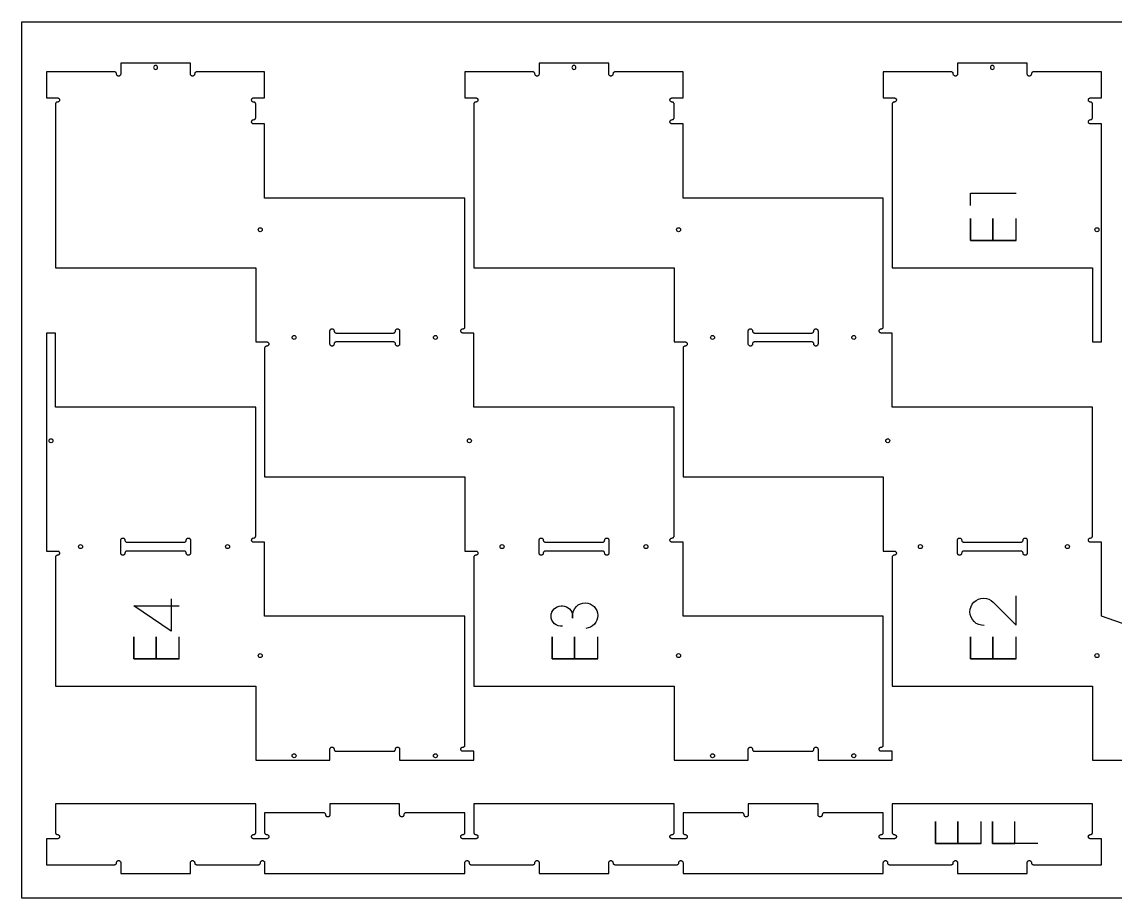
# Model space of a CAD drawing. Header units: inches. Extents: x 0 to 304, y 0 to 160.
# Drawn here: x 207.7 to 267.6, y 55.9 to 103.9 of the extents above; entities that cross this region are included whole.
import ezdxf

# ---------------------------------------------------------------- set-up
doc = ezdxf.new("R2010")
doc.units = ezdxf.units.IN
doc.header["$MEASUREMENT"] = 0
for name, color, linetype in [('000_NOTES', 6, 'Continuous'), ('CUT_HOLE', 1, 'Continuous'), ('CUT_number', 3, 'Continuous'), ('CUT_THRU', 7, 'Continuous')]:
    doc.layers.add(name, color=color, linetype=linetype)

# ---------------------------------------------------------------- blocks, each defined once
blk = doc.blocks.new('FASTENER')
blk.add_circle((0, 0), 0.109)

msp = doc.modelspace()

# ---------------------------------------------------------------- linework, layer by layer
at = {"layer": '000_NOTES'}
msp.add_lwpolyline([(207.748, 55.874), (207.748, 103.874), (303.748, 103.874), (303.748, 55.874)], close=True, dxfattribs=at)
at = {"layer": 'CUT_number'}
for points in [[(259.699, 93.815), (259.699, 94.49), (262.199, 94.49)], [(262.199, 91.902), (259.699, 91.902), (259.699, 93.102), (259.699, 91.902), (260.924, 91.902), (260.924, 93.102), (260.924, 91.902), (262.199, 91.902), (262.199, 93.102)], [(215.922, 72.266), (215.922, 70.491), (213.872, 71.891), (216.372, 71.891)], [(216.372, 68.988), (213.872, 68.988), (213.872, 70.188), (213.872, 68.988), (215.097, 68.988), (215.097, 70.188), (215.097, 68.988), (216.372, 68.988), (216.372, 70.188)], [(239.286, 68.988), (236.786, 68.988), (236.786, 70.188), (236.786, 68.988), (238.011, 68.988), (238.011, 70.188), (238.011, 68.988), (239.286, 68.988), (239.286, 70.188)], [(262.199, 68.988), (259.699, 68.988), (259.699, 70.188), (259.699, 68.988), (260.924, 68.988), (260.924, 70.188), (260.924, 68.988), (262.199, 68.988), (262.199, 70.188)], [(260.287, 58.875), (257.787, 58.875), (257.787, 60.075), (257.787, 58.875), (259.012, 58.875), (259.012, 60.075), (259.012, 58.875), (260.287, 58.875), (260.287, 60.075)], [(263.399, 58.875), (260.899, 58.875), (260.899, 60.075), (260.899, 58.875), (262.124, 58.875), (262.124, 60.075)]]:
    msp.add_lwpolyline(points, dxfattribs=at)
for points in [[(237.361, 70.777, -0.454849), (236.731, 71.327, -0.411435), (237.286, 71.877), (237.361, 71.877, -0.412121), (237.911, 71.327), (237.911, 71.202), (237.911, 71.352, -0.414286), (238.611, 72.052, -0.946269), (238.636, 70.652)], [(260.449, 70.809, -0.423868), (259.674, 71.559, -0.413911), (260.424, 72.309, -0.194637), (260.949, 72.084), (262.199, 70.834), (262.199, 72.434)]]:
    msp.add_lwpolyline(points, format="xyb", dxfattribs=at)
at = {"layer": 'CUT_THRU'}
for points in [[(247.533, 63.431, 0), (247.533, 64.03, 0), (247.535, 64.05, 0), (247.54, 64.069, 0), (247.548, 64.087, 0), (247.56, 64.104, 0), (247.574, 64.118, 0), (247.59, 64.129, 0), (247.608, 64.138, 0), (247.628, 64.143, 0), (247.648, 64.145, 0), (247.668, 64.143, 0), (247.687, 64.138, 0), (247.705, 64.129, 0), (247.721, 64.118, 0), (247.735, 64.104, 0), (247.747, 64.087, 0), (247.755, 64.069, 0), (247.76, 64.05, 0), (247.764, 64.01, 0), (247.769, 63.991, 0), (247.778, 63.973, 0), (247.789, 63.957, 0), (247.803, 63.942, 0), (247.82, 63.931, 0), (247.838, 63.923, 0), (247.857, 63.917, 0), (247.877, 63.916, 0), (251.008, 63.916, 0), (251.028, 63.917, 0), (251.047, 63.923, 0), (251.066, 63.931, 0), (251.082, 63.942, 0), (251.096, 63.957, 0), (251.108, 63.973, 0), (251.116, 63.991, 0), (251.121, 64.01, 0), (251.125, 64.05, 0), (251.13, 64.069, 0), (251.138, 64.087, 0), (251.15, 64.104, 0), (251.164, 64.118, 0), (251.18, 64.129, 0), (251.198, 64.138, 0), (251.218, 64.143, 0), (251.237, 64.145, 0), (251.257, 64.143, 0), (251.277, 64.138, 0), (251.295, 64.129, 0), (251.311, 64.118, 0), (251.325, 64.104, 0), (251.337, 64.087, 0), (251.345, 64.069, 0), (251.35, 64.05, 0), (251.352, 64.03, 0), (251.352, 63.431, 0), (255.413, 63.431, 0), (255.413, 63.916, 0), (254.814, 63.916, 0), (254.794, 63.917, 0), (254.775, 63.923, 0), (254.757, 63.931, 0), (254.74, 63.942, 0), (254.726, 63.957, 0), (254.715, 63.973, 0), (254.706, 63.991, 0), (254.701, 64.01, 0), (254.699, 64.03, 0), (254.701, 64.05, 0), (254.706, 64.069, 0), (254.715, 64.087, 0), (254.726, 64.104, 0), (254.74, 64.118, 0), (254.757, 64.129, 0), (254.775, 64.138, 0), (254.794, 64.143, 0), (254.834, 64.147, 0), (254.853, 64.152, 0), (254.871, 64.16, 0), (254.887, 64.172, 0), (254.902, 64.186, 0), (254.913, 64.202, 0), (254.921, 64.22, 0), (254.927, 64.239, 0), (254.928, 64.259, 0), (254.928, 71.311, 0), (243.957, 71.311, 0), (243.957, 75.372, 0), (243.357, 75.372, 0), (243.337, 75.374, 0), (243.318, 75.379, 0), (243.3, 75.388, 0), (243.283, 75.399, 0), (243.269, 75.413, 0), (243.258, 75.43, 0), (243.249, 75.448, 0), (243.244, 75.467, 0), (243.243, 75.487, 0), (243.244, 75.507, 0), (243.249, 75.526, 0), (243.258, 75.544, 0), (243.269, 75.561, 0), (243.283, 75.575, 0), (243.3, 75.586, 0), (243.318, 75.595, 0), (243.337, 75.6, 0), (243.377, 75.603, 0), (243.396, 75.608, 0), (243.414, 75.617, 0), (243.431, 75.628, 0), (243.445, 75.642, 0), (243.456, 75.659, 0), (243.465, 75.677, 0), (243.47, 75.696, 0), (243.472, 75.716, 0), (243.472, 82.768, 0), (232.5, 82.768, 0), (232.5, 86.829, 0), (231.9, 86.829, 0), (231.881, 86.831, 0), (231.861, 86.836, 0), (231.843, 86.844, 0), (231.827, 86.856, 0), (231.813, 86.87, 0), (231.801, 86.886, 0), (231.793, 86.904, 0), (231.788, 86.924, 0), (231.786, 86.944, 0), (231.788, 86.963, 0), (231.793, 86.983, 0), (231.801, 87.001, 0), (231.813, 87.017, 0), (231.827, 87.031, 0), (231.843, 87.043, 0), (231.861, 87.051, 0), (231.881, 87.056, 0), (231.92, 87.06, 0), (231.94, 87.065, 0), (231.958, 87.073, 0), (231.974, 87.085, 0), (231.988, 87.099, 0), (232, 87.115, 0), (232.008, 87.134, 0), (232.013, 87.153, 0), (232.015, 87.173, 0), (232.015, 94.224, 0), (221.043, 94.224, 0), (221.043, 98.286, 0), (220.444, 98.286, 0), (220.424, 98.287, 0), (220.405, 98.293, 0), (220.386, 98.301, 0), (220.37, 98.313, 0), (220.356, 98.327, 0), (220.345, 98.343, 0), (220.336, 98.361, 0), (220.331, 98.38, 0), (220.329, 98.4, 0), (220.331, 98.42, 0), (220.336, 98.439, 0), (220.345, 98.458, 0), (220.356, 98.474, 0), (220.37, 98.488, 0), (220.386, 98.499, 0), (220.405, 98.508, 0), (220.424, 98.513, 0), (220.464, 98.517, 0), (220.483, 98.522, 0), (220.501, 98.53, 0), (220.517, 98.542, 0), (220.532, 98.556, 0), (220.543, 98.572, 0), (220.551, 98.59, 0), (220.557, 98.61, 0), (220.558, 98.629, 0), (220.558, 99.366, 0), (220.557, 99.386, 0), (220.551, 99.406, 0), (220.543, 99.424, 0), (220.532, 99.44, 0), (220.517, 99.454, 0), (220.501, 99.466, 0), (220.483, 99.474, 0), (220.464, 99.479, 0), (220.424, 99.483, 0), (220.405, 99.488, 0), (220.386, 99.496, 0), (220.37, 99.508, 0), (220.356, 99.522, 0), (220.345, 99.538, 0), (220.336, 99.556, 0), (220.331, 99.576, 0), (220.329, 99.596, 0), (220.331, 99.615, 0), (220.336, 99.635, 0), (220.345, 99.653, 0), (220.356, 99.669, 0), (220.37, 99.683, 0), (220.386, 99.695, 0), (220.405, 99.703, 0), (220.424, 99.708, 0), (220.444, 99.71, 0), (221.043, 99.71, 0), (221.043, 101.135, 0), (217.326, 101.135, 0), (217.306, 101.133, 0), (217.286, 101.128, 0), (217.268, 101.119, 0), (217.252, 101.108, 0), (217.238, 101.094, 0), (217.226, 101.077, 0), (217.218, 101.059, 0), (217.213, 101.04, 0), (217.209, 101, 0), (217.204, 100.981, 0), (217.196, 100.963, 0), (217.184, 100.946, 0), (217.17, 100.932, 0), (217.154, 100.921, 0), (217.136, 100.912, 0), (217.116, 100.907, 0), (217.096, 100.905, 0), (217.077, 100.907, 0), (217.057, 100.912, 0), (217.039, 100.921, 0), (217.023, 100.932, 0), (217.009, 100.946, 0), (216.997, 100.963, 0), (216.989, 100.981, 0), (216.984, 101, 0), (216.982, 101.02, 0), (216.982, 101.62, 0), (213.163, 101.62, 0), (213.163, 101.02, 0), (213.161, 101, 0), (213.156, 100.981, 0), (213.148, 100.963, 0), (213.136, 100.946, 0), (213.122, 100.932, 0), (213.106, 100.921, 0), (213.088, 100.912, 0), (213.068, 100.907, 0), (213.048, 100.905, 0), (213.029, 100.907, 0), (213.009, 100.912, 0), (212.991, 100.921, 0), (212.975, 100.932, 0), (212.961, 100.946, 0), (212.949, 100.963, 0), (212.941, 100.981, 0), (212.936, 101, 0), (212.932, 101.04, 0), (212.927, 101.059, 0), (212.919, 101.077, 0), (212.907, 101.094, 0), (212.893, 101.108, 0), (212.877, 101.119, 0), (212.858, 101.128, 0), (212.839, 101.133, 0), (212.819, 101.135, 0), (209.102, 101.135, 0), (209.102, 99.71, 0), (209.701, 99.71, 0), (209.721, 99.708, 0), (209.74, 99.703, 0), (209.758, 99.695, 0), (209.775, 99.683, 0), (209.789, 99.669, 0), (209.8, 99.653, 0), (209.809, 99.635, 0), (209.814, 99.615, 0), (209.816, 99.596, 0), (209.814, 99.576, 0), (209.809, 99.556, 0), (209.8, 99.538, 0), (209.789, 99.522, 0), (209.775, 99.508, 0), (209.758, 99.496, 0), (209.74, 99.488, 0), (209.721, 99.483, 0), (209.681, 99.479, 0), (209.662, 99.474, 0), (209.644, 99.466, 0), (209.628, 99.454, 0), (209.613, 99.44, 0), (209.602, 99.424, 0), (209.594, 99.406, 0), (209.588, 99.386, 0), (209.587, 99.366, 0), (209.587, 90.405, 0), (220.558, 90.405, 0), (220.558, 86.344, 0), (221.158, 86.344, 0), (221.178, 86.342, 0), (221.197, 86.337, 0), (221.215, 86.329, 0), (221.232, 86.317, 0), (221.246, 86.303, 0), (221.257, 86.287, 0), (221.266, 86.269, 0), (221.271, 86.249, 0), (221.272, 86.229, 0), (221.271, 86.21, 0), (221.266, 86.19, 0), (221.257, 86.172, 0), (221.246, 86.156, 0), (221.232, 86.142, 0), (221.215, 86.13, 0), (221.197, 86.122, 0), (221.178, 86.117, 0), (221.138, 86.113, 0), (221.119, 86.108, 0), (221.101, 86.1, 0), (221.084, 86.088, 0), (221.07, 86.074, 0), (221.059, 86.058, 0), (221.05, 86.039, 0), (221.045, 86.02, 0), (221.043, 86, 0), (221.043, 78.949, 0), (232.015, 78.949, 0), (232.015, 74.887, 0), (232.615, 74.887, 0), (232.634, 74.886, 0), (232.654, 74.88, 0), (232.672, 74.872, 0), (232.688, 74.861, 0), (232.702, 74.846, 0), (232.714, 74.83, 0), (232.722, 74.812, 0), (232.727, 74.793, 0), (232.729, 74.773, 0), (232.727, 74.753, 0), (232.722, 74.734, 0), (232.714, 74.715, 0), (232.702, 74.699, 0), (232.688, 74.685, 0), (232.672, 74.674, 0), (232.654, 74.665, 0), (232.634, 74.66, 0), (232.595, 74.656, 0), (232.575, 74.651, 0), (232.557, 74.643, 0), (232.541, 74.631, 0), (232.527, 74.617, 0), (232.515, 74.601, 0), (232.507, 74.583, 0), (232.502, 74.564, 0), (232.5, 74.544, 0), (232.5, 67.492, 0), (243.472, 67.492, 0), (243.472, 63.431, 0), (247.533, 63.431, 0)], [(266.231, 98.293, 0), (266.213, 98.301, 0), (266.197, 98.313, 0), (266.183, 98.327, 0), (266.171, 98.343, 0), (266.163, 98.361, 0), (266.158, 98.38, 0), (266.156, 98.4, 0), (266.158, 98.42, 0), (266.163, 98.439, 0), (266.171, 98.458, 0), (266.183, 98.474, 0), (266.197, 98.488, 0), (266.213, 98.499, 0), (266.231, 98.508, 0), (266.251, 98.513, 0), (266.29, 98.517, 0), (266.31, 98.522, 0), (266.328, 98.53, 0), (266.344, 98.542, 0), (266.358, 98.556, 0), (266.37, 98.572, 0), (266.378, 98.59, 0), (266.383, 98.61, 0), (266.385, 98.629, 0), (266.385, 99.366, 0), (266.383, 99.386, 0), (266.378, 99.406, 0), (266.37, 99.424, 0), (266.358, 99.44, 0), (266.344, 99.454, 0), (266.328, 99.466, 0), (266.31, 99.474, 0), (266.29, 99.479, 0), (266.251, 99.483, 0), (266.231, 99.488, 0), (266.213, 99.496, 0), (266.197, 99.508, 0), (266.183, 99.522, 0), (266.171, 99.538, 0), (266.163, 99.556, 0), (266.158, 99.576, 0), (266.156, 99.596, 0), (266.158, 99.615, 0), (266.163, 99.635, 0), (266.171, 99.653, 0), (266.183, 99.669, 0), (266.197, 99.683, 0), (266.213, 99.695, 0), (266.231, 99.703, 0), (266.251, 99.708, 0), (266.271, 99.71, 0), (266.87, 99.71, 0), (266.87, 101.135, 0), (263.152, 101.135, 0), (263.132, 101.133, 0), (263.113, 101.128, 0), (263.095, 101.119, 0), (263.079, 101.108, 0), (263.065, 101.094, 0), (263.053, 101.077, 0), (263.045, 101.059, 0), (263.04, 101.04, 0), (263.036, 101, 0), (263.031, 100.981, 0), (263.022, 100.963, 0), (263.011, 100.946, 0), (262.997, 100.932, 0), (262.981, 100.921, 0), (262.962, 100.912, 0), (262.943, 100.907, 0), (262.923, 100.905, 0), (262.903, 100.907, 0), (262.884, 100.912, 0), (262.866, 100.921, 0), (262.85, 100.932, 0), (262.835, 100.946, 0), (262.824, 100.963, 0), (262.816, 100.981, 0), (262.81, 101, 0), (262.809, 101.02, 0), (262.809, 101.62, 0), (258.99, 101.62, 0), (258.99, 101.02, 0), (258.988, 101, 0), (258.983, 100.981, 0), (258.974, 100.963, 0), (258.963, 100.946, 0), (258.949, 100.932, 0), (258.933, 100.921, 0), (258.914, 100.912, 0), (258.895, 100.907, 0), (258.875, 100.905, 0), (258.855, 100.907, 0), (258.836, 100.912, 0), (258.818, 100.921, 0), (258.802, 100.932, 0), (258.787, 100.946, 0), (258.776, 100.963, 0), (258.768, 100.981, 0), (258.762, 101, 0), (258.759, 101.04, 0), (258.754, 101.059, 0), (258.745, 101.077, 0), (258.734, 101.094, 0), (258.72, 101.108, 0), (258.703, 101.119, 0), (258.685, 101.128, 0), (258.666, 101.133, 0), (258.646, 101.135, 0), (254.928, 101.135, 0), (254.928, 99.71, 0), (255.528, 99.71, 0), (255.548, 99.708, 0), (255.567, 99.703, 0), (255.585, 99.695, 0), (255.602, 99.683, 0), (255.616, 99.669, 0), (255.627, 99.653, 0), (255.636, 99.635, 0), (255.641, 99.615, 0), (255.643, 99.596, 0), (255.641, 99.576, 0), (255.636, 99.556, 0), (255.627, 99.538, 0), (255.616, 99.522, 0), (255.602, 99.508, 0), (255.585, 99.496, 0), (255.567, 99.488, 0), (255.548, 99.483, 0), (255.508, 99.479, 0), (255.489, 99.474, 0), (255.471, 99.466, 0), (255.454, 99.454, 0), (255.44, 99.44, 0), (255.429, 99.424, 0), (255.42, 99.406, 0), (255.415, 99.386, 0), (255.413, 99.366, 0), (255.413, 90.405, 0), (266.385, 90.405, 0), (266.385, 86.344, 0), (266.87, 86.344, 0), (266.87, 98.286, 0), (266.271, 98.286, 0), (266.251, 98.287, 0), (266.231, 98.293, 0)], [(220.558, 67.492, 0), (220.558, 63.431, 0), (224.62, 63.431, 0), (224.62, 64.03, 0), (224.621, 64.05, 0), (224.627, 64.069, 0), (224.635, 64.087, 0), (224.647, 64.104, 0), (224.661, 64.118, 0), (224.677, 64.129, 0), (224.695, 64.138, 0), (224.714, 64.143, 0), (224.734, 64.145, 0), (224.754, 64.143, 0), (224.773, 64.138, 0), (224.792, 64.129, 0), (224.808, 64.118, 0), (224.822, 64.104, 0), (224.833, 64.087, 0), (224.842, 64.069, 0), (224.847, 64.05, 0), (224.851, 64.01, 0), (224.856, 63.991, 0), (224.864, 63.973, 0), (224.876, 63.957, 0), (224.89, 63.942, 0), (224.906, 63.931, 0), (224.924, 63.923, 0), (224.944, 63.917, 0), (224.963, 63.916, 0), (228.095, 63.916, 0), (228.115, 63.917, 0), (228.134, 63.923, 0), (228.152, 63.931, 0), (228.169, 63.942, 0), (228.183, 63.957, 0), (228.194, 63.973, 0), (228.203, 63.991, 0), (228.208, 64.01, 0), (228.211, 64.05, 0), (228.216, 64.069, 0), (228.225, 64.087, 0), (228.236, 64.104, 0), (228.25, 64.118, 0), (228.267, 64.129, 0), (228.285, 64.138, 0), (228.304, 64.143, 0), (228.324, 64.145, 0), (228.344, 64.143, 0), (228.363, 64.138, 0), (228.381, 64.129, 0), (228.398, 64.118, 0), (228.412, 64.104, 0), (228.423, 64.087, 0), (228.432, 64.069, 0), (228.437, 64.05, 0), (228.439, 64.03, 0), (228.439, 63.431, 0), (232.5, 63.431, 0), (232.5, 63.916, 0), (231.9, 63.916, 0), (231.881, 63.917, 0), (231.861, 63.923, 0), (231.843, 63.931, 0), (231.827, 63.942, 0), (231.813, 63.957, 0), (231.801, 63.973, 0), (231.793, 63.991, 0), (231.788, 64.01, 0), (231.786, 64.03, 0), (231.788, 64.05, 0), (231.793, 64.069, 0), (231.801, 64.087, 0), (231.813, 64.104, 0), (231.827, 64.118, 0), (231.843, 64.129, 0), (231.861, 64.138, 0), (231.881, 64.143, 0), (231.92, 64.147, 0), (231.94, 64.152, 0), (231.958, 64.16, 0), (231.974, 64.172, 0), (231.988, 64.186, 0), (232, 64.202, 0), (232.008, 64.22, 0), (232.013, 64.239, 0), (232.015, 64.259, 0), (232.015, 71.311, 0), (221.043, 71.311, 0), (221.043, 75.372, 0), (220.444, 75.372, 0), (220.424, 75.374, 0), (220.405, 75.379, 0), (220.386, 75.388, 0), (220.37, 75.399, 0), (220.356, 75.413, 0), (220.345, 75.43, 0), (220.336, 75.448, 0), (220.331, 75.467, 0), (220.329, 75.487, 0), (220.331, 75.507, 0), (220.336, 75.526, 0), (220.345, 75.544, 0), (220.356, 75.561, 0), (220.37, 75.575, 0), (220.386, 75.586, 0), (220.405, 75.595, 0), (220.424, 75.6, 0), (220.464, 75.603, 0), (220.483, 75.608, 0), (220.501, 75.617, 0), (220.517, 75.628, 0), (220.532, 75.642, 0), (220.543, 75.659, 0), (220.551, 75.677, 0), (220.557, 75.696, 0), (220.558, 75.716, 0), (220.558, 82.768, 0), (209.587, 82.768, 0), (209.587, 86.829, 0), (209.102, 86.829, 0), (209.102, 74.887, 0), (209.701, 74.887, 0), (209.721, 74.886, 0), (209.74, 74.88, 0), (209.758, 74.872, 0), (209.775, 74.861, 0), (209.789, 74.846, 0), (209.8, 74.83, 0), (209.809, 74.812, 0), (209.814, 74.793, 0), (209.816, 74.773, 0), (209.814, 74.753, 0), (209.809, 74.734, 0), (209.8, 74.715, 0), (209.789, 74.699, 0), (209.775, 74.685, 0), (209.758, 74.674, 0), (209.74, 74.665, 0), (209.721, 74.66, 0), (209.681, 74.656, 0), (209.662, 74.651, 0), (209.644, 74.643, 0), (209.628, 74.631, 0), (209.613, 74.617, 0), (209.602, 74.601, 0), (209.594, 74.583, 0), (209.588, 74.564, 0), (209.587, 74.544, 0), (209.587, 67.492, 0), (220.558, 67.492, 0)], [(224.864, 86.886, 0), (224.876, 86.87, 0), (224.89, 86.856, 0), (224.906, 86.844, 0), (224.924, 86.836, 0), (224.944, 86.831, 0), (224.963, 86.829, 0), (228.095, 86.829, 0), (228.115, 86.831, 0), (228.134, 86.836, 0), (228.152, 86.844, 0), (228.169, 86.856, 0), (228.183, 86.87, 0), (228.194, 86.886, 0), (228.203, 86.904, 0), (228.208, 86.924, 0), (228.211, 86.963, 0), (228.216, 86.983, 0), (228.225, 87.001, 0), (228.236, 87.017, 0), (228.25, 87.031, 0), (228.267, 87.043, 0), (228.285, 87.051, 0), (228.304, 87.056, 0), (228.324, 87.058, 0), (228.344, 87.056, 0), (228.363, 87.051, 0), (228.381, 87.043, 0), (228.398, 87.031, 0), (228.412, 87.017, 0), (228.423, 87.001, 0), (228.432, 86.983, 0), (228.437, 86.963, 0), (228.439, 86.944, 0), (228.439, 86.229, 0), (228.437, 86.21, 0), (228.432, 86.19, 0), (228.423, 86.172, 0), (228.412, 86.156, 0), (228.398, 86.142, 0), (228.381, 86.13, 0), (228.363, 86.122, 0), (228.344, 86.117, 0), (228.324, 86.115, 0), (228.304, 86.117, 0), (228.285, 86.122, 0), (228.267, 86.13, 0), (228.25, 86.142, 0), (228.236, 86.156, 0), (228.225, 86.172, 0), (228.216, 86.19, 0), (228.211, 86.21, 0), (228.208, 86.249, 0), (228.203, 86.269, 0), (228.194, 86.287, 0), (228.183, 86.303, 0), (228.169, 86.317, 0), (228.152, 86.329, 0), (228.134, 86.337, 0), (228.115, 86.342, 0), (228.095, 86.344, 0), (224.963, 86.344, 0), (224.944, 86.342, 0), (224.924, 86.337, 0), (224.906, 86.329, 0), (224.89, 86.317, 0), (224.876, 86.303, 0), (224.864, 86.287, 0), (224.856, 86.269, 0), (224.851, 86.249, 0), (224.847, 86.21, 0), (224.842, 86.19, 0), (224.833, 86.172, 0), (224.822, 86.156, 0), (224.808, 86.142, 0), (224.792, 86.13, 0), (224.773, 86.122, 0), (224.754, 86.117, 0), (224.734, 86.115, 0), (224.714, 86.117, 0), (224.695, 86.122, 0), (224.677, 86.13, 0), (224.661, 86.142, 0), (224.647, 86.156, 0), (224.635, 86.172, 0), (224.627, 86.19, 0), (224.621, 86.21, 0), (224.62, 86.229, 0), (224.62, 86.944, 0), (224.621, 86.963, 0), (224.627, 86.983, 0), (224.635, 87.001, 0), (224.647, 87.017, 0), (224.661, 87.031, 0), (224.677, 87.043, 0), (224.695, 87.051, 0), (224.714, 87.056, 0), (224.734, 87.058, 0), (224.754, 87.056, 0), (224.773, 87.051, 0), (224.792, 87.043, 0), (224.808, 87.031, 0), (224.822, 87.017, 0), (224.833, 87.001, 0), (224.842, 86.983, 0), (224.847, 86.963, 0), (224.851, 86.924, 0), (224.856, 86.904, 0), (224.864, 86.886, 0)], [(247.778, 86.886, 0), (247.789, 86.87, 0), (247.803, 86.856, 0), (247.82, 86.844, 0), (247.838, 86.836, 0), (247.857, 86.831, 0), (247.877, 86.829, 0), (251.008, 86.829, 0), (251.028, 86.831, 0), (251.047, 86.836, 0), (251.066, 86.844, 0), (251.082, 86.856, 0), (251.096, 86.87, 0), (251.108, 86.886, 0), (251.116, 86.904, 0), (251.121, 86.924, 0), (251.125, 86.963, 0), (251.13, 86.983, 0), (251.138, 87.001, 0), (251.15, 87.017, 0), (251.164, 87.031, 0), (251.18, 87.043, 0), (251.198, 87.051, 0), (251.218, 87.056, 0), (251.237, 87.058, 0), (251.257, 87.056, 0), (251.277, 87.051, 0), (251.295, 87.043, 0), (251.311, 87.031, 0), (251.325, 87.017, 0), (251.337, 87.001, 0), (251.345, 86.983, 0), (251.35, 86.963, 0), (251.352, 86.944, 0), (251.352, 86.229, 0), (251.35, 86.21, 0), (251.345, 86.19, 0), (251.337, 86.172, 0), (251.325, 86.156, 0), (251.311, 86.142, 0), (251.295, 86.13, 0), (251.277, 86.122, 0), (251.257, 86.117, 0), (251.237, 86.115, 0), (251.218, 86.117, 0), (251.198, 86.122, 0), (251.18, 86.13, 0), (251.164, 86.142, 0), (251.15, 86.156, 0), (251.138, 86.172, 0), (251.13, 86.19, 0), (251.125, 86.21, 0), (251.121, 86.249, 0), (251.116, 86.269, 0), (251.108, 86.287, 0), (251.096, 86.303, 0), (251.082, 86.317, 0), (251.066, 86.329, 0), (251.047, 86.337, 0), (251.028, 86.342, 0), (251.008, 86.344, 0), (247.877, 86.344, 0), (247.857, 86.342, 0), (247.838, 86.337, 0), (247.82, 86.329, 0), (247.803, 86.317, 0), (247.789, 86.303, 0), (247.778, 86.287, 0), (247.769, 86.269, 0), (247.764, 86.249, 0), (247.76, 86.21, 0), (247.755, 86.19, 0), (247.747, 86.172, 0), (247.735, 86.156, 0), (247.721, 86.142, 0), (247.705, 86.13, 0), (247.687, 86.122, 0), (247.668, 86.117, 0), (247.648, 86.115, 0), (247.628, 86.117, 0), (247.608, 86.122, 0), (247.59, 86.13, 0), (247.574, 86.142, 0), (247.56, 86.156, 0), (247.548, 86.172, 0), (247.54, 86.19, 0), (247.535, 86.21, 0), (247.533, 86.229, 0), (247.533, 86.944, 0), (247.535, 86.963, 0), (247.54, 86.983, 0), (247.548, 87.001, 0), (247.56, 87.017, 0), (247.574, 87.031, 0), (247.59, 87.043, 0), (247.608, 87.051, 0), (247.628, 87.056, 0), (247.648, 87.058, 0), (247.668, 87.056, 0), (247.687, 87.051, 0), (247.705, 87.043, 0), (247.721, 87.031, 0), (247.735, 87.017, 0), (247.747, 87.001, 0), (247.755, 86.983, 0), (247.76, 86.963, 0), (247.764, 86.924, 0), (247.769, 86.904, 0), (247.778, 86.886, 0)], [(216.98, 75.507, 0), (216.982, 75.487, 0), (216.982, 74.773, 0), (216.98, 74.753, 0), (216.975, 74.734, 0), (216.967, 74.715, 0), (216.955, 74.699, 0), (216.941, 74.685, 0), (216.925, 74.674, 0), (216.907, 74.665, 0), (216.887, 74.66, 0), (216.867, 74.658, 0), (216.847, 74.66, 0), (216.828, 74.665, 0), (216.81, 74.674, 0), (216.794, 74.685, 0), (216.78, 74.699, 0), (216.768, 74.715, 0), (216.76, 74.734, 0), (216.755, 74.753, 0), (216.751, 74.793, 0), (216.746, 74.812, 0), (216.737, 74.83, 0), (216.726, 74.846, 0), (216.712, 74.861, 0), (216.695, 74.872, 0), (216.677, 74.88, 0), (216.658, 74.886, 0), (216.638, 74.887, 0), (213.507, 74.887, 0), (213.487, 74.886, 0), (213.468, 74.88, 0), (213.449, 74.872, 0), (213.433, 74.861, 0), (213.419, 74.846, 0), (213.407, 74.83, 0), (213.399, 74.812, 0), (213.394, 74.793, 0), (213.39, 74.753, 0), (213.385, 74.734, 0), (213.377, 74.715, 0), (213.365, 74.699, 0), (213.351, 74.685, 0), (213.335, 74.674, 0), (213.317, 74.665, 0), (213.297, 74.66, 0), (213.278, 74.658, 0), (213.258, 74.66, 0), (213.238, 74.665, 0), (213.22, 74.674, 0), (213.204, 74.685, 0), (213.19, 74.699, 0), (213.178, 74.715, 0), (213.17, 74.734, 0), (213.165, 74.753, 0), (213.163, 74.773, 0), (213.163, 75.487, 0), (213.165, 75.507, 0), (213.17, 75.526, 0), (213.178, 75.544, 0), (213.19, 75.561, 0), (213.204, 75.575, 0), (213.22, 75.586, 0), (213.238, 75.595, 0), (213.258, 75.6, 0), (213.278, 75.601, 0), (213.297, 75.6, 0), (213.317, 75.595, 0), (213.335, 75.586, 0), (213.351, 75.575, 0), (213.365, 75.561, 0), (213.377, 75.544, 0), (213.385, 75.526, 0), (213.39, 75.507, 0), (213.394, 75.467, 0), (213.399, 75.448, 0), (213.407, 75.43, 0), (213.419, 75.413, 0), (213.433, 75.399, 0), (213.449, 75.388, 0), (213.468, 75.379, 0), (213.487, 75.374, 0), (213.507, 75.372, 0), (216.638, 75.372, 0), (216.658, 75.374, 0), (216.677, 75.379, 0), (216.695, 75.388, 0), (216.712, 75.399, 0), (216.726, 75.413, 0), (216.737, 75.43, 0), (216.746, 75.448, 0), (216.751, 75.467, 0), (216.755, 75.507, 0), (216.76, 75.526, 0), (216.768, 75.544, 0), (216.78, 75.561, 0), (216.794, 75.575, 0), (216.81, 75.586, 0), (216.828, 75.595, 0), (216.847, 75.6, 0), (216.867, 75.601, 0), (216.887, 75.6, 0), (216.907, 75.595, 0), (216.925, 75.586, 0), (216.941, 75.575, 0), (216.955, 75.561, 0), (216.967, 75.544, 0), (216.975, 75.526, 0), (216.98, 75.507, 0)], [(236.321, 75.43, 0), (236.332, 75.413, 0), (236.346, 75.399, 0), (236.363, 75.388, 0), (236.381, 75.379, 0), (236.4, 75.374, 0), (236.42, 75.372, 0), (239.552, 75.372, 0), (239.571, 75.374, 0), (239.591, 75.379, 0), (239.609, 75.388, 0), (239.625, 75.399, 0), (239.639, 75.413, 0), (239.651, 75.43, 0), (239.659, 75.448, 0), (239.664, 75.467, 0), (239.668, 75.507, 0), (239.673, 75.526, 0), (239.682, 75.544, 0), (239.693, 75.561, 0), (239.707, 75.575, 0), (239.723, 75.586, 0), (239.742, 75.595, 0), (239.761, 75.6, 0), (239.781, 75.601, 0), (239.801, 75.6, 0), (239.82, 75.595, 0), (239.838, 75.586, 0), (239.854, 75.575, 0), (239.868, 75.561, 0), (239.88, 75.544, 0), (239.888, 75.526, 0), (239.894, 75.507, 0), (239.895, 75.487, 0), (239.895, 74.773, 0), (239.894, 74.753, 0), (239.888, 74.734, 0), (239.88, 74.715, 0), (239.868, 74.699, 0), (239.854, 74.685, 0), (239.838, 74.674, 0), (239.82, 74.665, 0), (239.801, 74.66, 0), (239.781, 74.658, 0), (239.761, 74.66, 0), (239.742, 74.665, 0), (239.723, 74.674, 0), (239.707, 74.685, 0), (239.693, 74.699, 0), (239.682, 74.715, 0), (239.673, 74.734, 0), (239.668, 74.753, 0), (239.664, 74.793, 0), (239.659, 74.812, 0), (239.651, 74.83, 0), (239.639, 74.846, 0), (239.625, 74.861, 0), (239.609, 74.872, 0), (239.591, 74.88, 0), (239.571, 74.886, 0), (239.552, 74.887, 0), (236.42, 74.887, 0), (236.4, 74.886, 0), (236.381, 74.88, 0), (236.363, 74.872, 0), (236.346, 74.861, 0), (236.332, 74.846, 0), (236.321, 74.83, 0), (236.312, 74.812, 0), (236.307, 74.793, 0), (236.304, 74.753, 0), (236.299, 74.734, 0), (236.29, 74.715, 0), (236.279, 74.699, 0), (236.265, 74.685, 0), (236.248, 74.674, 0), (236.23, 74.665, 0), (236.211, 74.66, 0), (236.191, 74.658, 0), (236.171, 74.66, 0), (236.152, 74.665, 0), (236.134, 74.674, 0), (236.117, 74.685, 0), (236.103, 74.699, 0), (236.092, 74.715, 0), (236.083, 74.734, 0), (236.078, 74.753, 0), (236.076, 74.773, 0), (236.076, 75.487, 0), (236.078, 75.507, 0), (236.083, 75.526, 0), (236.092, 75.544, 0), (236.103, 75.561, 0), (236.117, 75.575, 0), (236.134, 75.586, 0), (236.152, 75.595, 0), (236.171, 75.6, 0), (236.191, 75.601, 0), (236.211, 75.6, 0), (236.23, 75.595, 0), (236.248, 75.586, 0), (236.265, 75.575, 0), (236.279, 75.561, 0), (236.29, 75.544, 0), (236.299, 75.526, 0), (236.304, 75.507, 0), (236.307, 75.467, 0), (236.312, 75.448, 0), (236.321, 75.43, 0)], [(259.234, 75.43, 0), (259.246, 75.413, 0), (259.26, 75.399, 0), (259.276, 75.388, 0), (259.294, 75.379, 0), (259.314, 75.374, 0), (259.333, 75.372, 0), (262.465, 75.372, 0), (262.485, 75.374, 0), (262.504, 75.379, 0), (262.522, 75.388, 0), (262.539, 75.399, 0), (262.553, 75.413, 0), (262.564, 75.43, 0), (262.573, 75.448, 0), (262.578, 75.467, 0), (262.581, 75.507, 0), (262.586, 75.526, 0), (262.595, 75.544, 0), (262.606, 75.561, 0), (262.62, 75.575, 0), (262.637, 75.586, 0), (262.655, 75.595, 0), (262.674, 75.6, 0), (262.694, 75.601, 0), (262.714, 75.6, 0), (262.733, 75.595, 0), (262.751, 75.586, 0), (262.768, 75.575, 0), (262.782, 75.561, 0), (262.793, 75.544, 0), (262.802, 75.526, 0), (262.807, 75.507, 0), (262.809, 75.487, 0), (262.809, 74.773, 0), (262.807, 74.753, 0), (262.802, 74.734, 0), (262.793, 74.715, 0), (262.782, 74.699, 0), (262.768, 74.685, 0), (262.751, 74.674, 0), (262.733, 74.665, 0), (262.714, 74.66, 0), (262.694, 74.658, 0), (262.674, 74.66, 0), (262.655, 74.665, 0), (262.637, 74.674, 0), (262.62, 74.685, 0), (262.606, 74.699, 0), (262.595, 74.715, 0), (262.586, 74.734, 0), (262.581, 74.753, 0), (262.578, 74.793, 0), (262.573, 74.812, 0), (262.564, 74.83, 0), (262.553, 74.846, 0), (262.539, 74.861, 0), (262.522, 74.872, 0), (262.504, 74.88, 0), (262.485, 74.886, 0), (262.465, 74.887, 0), (259.333, 74.887, 0), (259.314, 74.886, 0), (259.294, 74.88, 0), (259.276, 74.872, 0), (259.26, 74.861, 0), (259.246, 74.846, 0), (259.234, 74.83, 0), (259.226, 74.812, 0), (259.221, 74.793, 0), (259.217, 74.753, 0), (259.212, 74.734, 0), (259.204, 74.715, 0), (259.192, 74.699, 0), (259.178, 74.685, 0), (259.162, 74.674, 0), (259.144, 74.665, 0), (259.124, 74.66, 0), (259.104, 74.658, 0), (259.084, 74.66, 0), (259.065, 74.665, 0), (259.047, 74.674, 0), (259.031, 74.685, 0), (259.017, 74.699, 0), (259.005, 74.715, 0), (258.997, 74.734, 0), (258.992, 74.753, 0), (258.99, 74.773, 0), (258.99, 75.487, 0), (258.992, 75.507, 0), (258.997, 75.526, 0), (259.005, 75.544, 0), (259.017, 75.561, 0), (259.031, 75.575, 0), (259.047, 75.586, 0), (259.065, 75.595, 0), (259.084, 75.6, 0), (259.104, 75.601, 0), (259.124, 75.6, 0), (259.144, 75.595, 0), (259.162, 75.586, 0), (259.178, 75.575, 0), (259.192, 75.561, 0), (259.204, 75.544, 0), (259.212, 75.526, 0), (259.217, 75.507, 0), (259.221, 75.467, 0), (259.226, 75.448, 0), (259.234, 75.43, 0)], [(209.587, 61.036, 0), (209.587, 59.47, 0), (209.588, 59.451, 0), (209.594, 59.431, 0), (209.602, 59.413, 0), (209.613, 59.397, 0), (209.628, 59.383, 0), (209.644, 59.371, 0), (209.662, 59.363, 0), (209.681, 59.358, 0), (209.721, 59.354, 0), (209.74, 59.349, 0), (209.758, 59.341, 0), (209.775, 59.329, 0), (209.789, 59.315, 0), (209.8, 59.299, 0), (209.809, 59.28, 0), (209.814, 59.261, 0), (209.816, 59.241, 0), (209.814, 59.221, 0), (209.809, 59.202, 0), (209.8, 59.184, 0), (209.789, 59.168, 0), (209.775, 59.154, 0), (209.758, 59.142, 0), (209.74, 59.134, 0), (209.721, 59.128, 0), (209.701, 59.127, 0), (209.102, 59.127, 0), (209.102, 57.702, 0), (212.819, 57.702, 0), (212.839, 57.704, 0), (212.858, 57.709, 0), (212.877, 57.718, 0), (212.893, 57.729, 0), (212.907, 57.743, 0), (212.919, 57.76, 0), (212.927, 57.778, 0), (212.932, 57.797, 0), (212.936, 57.837, 0), (212.941, 57.856, 0), (212.949, 57.874, 0), (212.961, 57.89, 0), (212.975, 57.905, 0), (212.991, 57.916, 0), (213.009, 57.925, 0), (213.029, 57.93, 0), (213.048, 57.931, 0), (213.068, 57.93, 0), (213.088, 57.925, 0), (213.106, 57.916, 0), (213.122, 57.905, 0), (213.136, 57.89, 0), (213.148, 57.874, 0), (213.156, 57.856, 0), (213.161, 57.837, 0), (213.163, 57.817, 0), (213.163, 57.217, 0), (216.982, 57.217, 0), (216.982, 57.817, 0), (216.984, 57.837, 0), (216.989, 57.856, 0), (216.997, 57.874, 0), (217.009, 57.89, 0), (217.023, 57.905, 0), (217.039, 57.916, 0), (217.057, 57.925, 0), (217.077, 57.93, 0), (217.096, 57.931, 0), (217.116, 57.93, 0), (217.136, 57.925, 0), (217.154, 57.916, 0), (217.17, 57.905, 0), (217.184, 57.89, 0), (217.196, 57.874, 0), (217.204, 57.856, 0), (217.209, 57.837, 0), (217.213, 57.797, 0), (217.218, 57.778, 0), (217.226, 57.76, 0), (217.238, 57.743, 0), (217.252, 57.729, 0), (217.268, 57.718, 0), (217.286, 57.709, 0), (217.306, 57.704, 0), (217.326, 57.702, 0), (220.7, 57.702, 0), (220.72, 57.704, 0), (220.739, 57.709, 0), (220.757, 57.718, 0), (220.773, 57.729, 0), (220.787, 57.743, 0), (220.799, 57.76, 0), (220.807, 57.778, 0), (220.812, 57.797, 0), (220.816, 57.837, 0), (220.821, 57.856, 0), (220.83, 57.874, 0), (220.841, 57.89, 0), (220.855, 57.905, 0), (220.871, 57.916, 0), (220.89, 57.925, 0), (220.909, 57.93, 0), (220.929, 57.931, 0), (220.949, 57.93, 0), (220.968, 57.925, 0), (220.986, 57.916, 0), (221.002, 57.905, 0), (221.017, 57.89, 0), (221.028, 57.874, 0), (221.036, 57.856, 0), (221.042, 57.837, 0), (221.043, 57.817, 0), (221.043, 57.217, 0), (232.015, 57.217, 0), (232.015, 57.817, 0), (232.017, 57.837, 0), (232.022, 57.856, 0), (232.03, 57.874, 0), (232.042, 57.89, 0), (232.056, 57.905, 0), (232.072, 57.916, 0), (232.09, 57.925, 0), (232.11, 57.93, 0), (232.13, 57.931, 0), (232.149, 57.93, 0), (232.169, 57.925, 0), (232.187, 57.916, 0), (232.203, 57.905, 0), (232.217, 57.89, 0), (232.229, 57.874, 0), (232.237, 57.856, 0), (232.242, 57.837, 0), (232.246, 57.797, 0), (232.251, 57.778, 0), (232.259, 57.76, 0), (232.271, 57.743, 0), (232.285, 57.729, 0), (232.301, 57.718, 0), (232.32, 57.709, 0), (232.339, 57.704, 0), (232.359, 57.702, 0), (235.733, 57.702, 0), (235.753, 57.704, 0), (235.772, 57.709, 0), (235.79, 57.718, 0), (235.806, 57.729, 0), (235.82, 57.743, 0), (235.832, 57.76, 0), (235.84, 57.778, 0), (235.846, 57.797, 0), (235.849, 57.837, 0), (235.854, 57.856, 0), (235.863, 57.874, 0), (235.874, 57.89, 0), (235.888, 57.905, 0), (235.905, 57.916, 0), (235.923, 57.925, 0), (235.942, 57.93, 0), (235.962, 57.931, 0), (235.982, 57.93, 0), (236.001, 57.925, 0), (236.019, 57.916, 0), (236.035, 57.905, 0), (236.05, 57.89, 0), (236.061, 57.874, 0), (236.069, 57.856, 0), (236.075, 57.837, 0), (236.076, 57.817, 0), (236.076, 57.217, 0), (239.895, 57.217, 0), (239.895, 57.817, 0), (239.897, 57.837, 0), (239.902, 57.856, 0), (239.911, 57.874, 0), (239.922, 57.89, 0), (239.936, 57.905, 0), (239.953, 57.916, 0), (239.971, 57.925, 0), (239.99, 57.93, 0), (240.01, 57.931, 0), (240.03, 57.93, 0), (240.049, 57.925, 0), (240.067, 57.916, 0), (240.084, 57.905, 0), (240.098, 57.89, 0), (240.109, 57.874, 0), (240.118, 57.856, 0), (240.123, 57.837, 0), (240.126, 57.797, 0), (240.131, 57.778, 0), (240.14, 57.76, 0), (240.151, 57.743, 0), (240.165, 57.729, 0), (240.182, 57.718, 0), (240.2, 57.709, 0), (240.219, 57.704, 0), (240.239, 57.702, 0), (243.613, 57.702, 0), (243.633, 57.704, 0), (243.652, 57.709, 0), (243.67, 57.718, 0), (243.687, 57.729, 0), (243.701, 57.743, 0), (243.712, 57.76, 0), (243.721, 57.778, 0), (243.726, 57.797, 0), (243.729, 57.837, 0), (243.734, 57.856, 0), (243.743, 57.874, 0), (243.754, 57.89, 0), (243.768, 57.905, 0), (243.785, 57.916, 0), (243.803, 57.925, 0), (243.822, 57.93, 0), (243.842, 57.931, 0), (243.862, 57.93, 0), (243.881, 57.925, 0), (243.899, 57.916, 0), (243.916, 57.905, 0), (243.93, 57.89, 0), (243.941, 57.874, 0), (243.95, 57.856, 0), (243.955, 57.837, 0), (243.957, 57.817, 0), (243.957, 57.217, 0), (254.928, 57.217, 0), (254.928, 57.817, 0), (254.93, 57.837, 0), (254.935, 57.856, 0), (254.944, 57.874, 0), (254.955, 57.89, 0), (254.969, 57.905, 0), (254.986, 57.916, 0), (255.004, 57.925, 0), (255.023, 57.93, 0), (255.043, 57.931, 0), (255.063, 57.93, 0), (255.082, 57.925, 0), (255.1, 57.916, 0), (255.117, 57.905, 0), (255.131, 57.89, 0), (255.142, 57.874, 0), (255.151, 57.856, 0), (255.156, 57.837, 0), (255.159, 57.797, 0), (255.164, 57.778, 0), (255.173, 57.76, 0), (255.184, 57.743, 0), (255.198, 57.729, 0), (255.215, 57.718, 0), (255.233, 57.709, 0), (255.252, 57.704, 0), (255.272, 57.702, 0), (258.646, 57.702, 0), (258.666, 57.704, 0), (258.685, 57.709, 0), (258.703, 57.718, 0), (258.72, 57.729, 0), (258.734, 57.743, 0), (258.745, 57.76, 0), (258.754, 57.778, 0), (258.759, 57.797, 0), (258.762, 57.837, 0), (258.768, 57.856, 0), (258.776, 57.874, 0), (258.787, 57.89, 0), (258.802, 57.905, 0), (258.818, 57.916, 0), (258.836, 57.925, 0), (258.855, 57.93, 0), (258.875, 57.931, 0), (258.895, 57.93, 0), (258.914, 57.925, 0), (258.933, 57.916, 0), (258.949, 57.905, 0), (258.963, 57.89, 0), (258.974, 57.874, 0), (258.983, 57.856, 0), (258.988, 57.837, 0), (258.99, 57.817, 0), (258.99, 57.217, 0), (262.809, 57.217, 0), (262.809, 57.817, 0), (262.81, 57.837, 0), (262.816, 57.856, 0), (262.824, 57.874, 0), (262.835, 57.89, 0), (262.85, 57.905, 0), (262.866, 57.916, 0), (262.884, 57.925, 0), (262.903, 57.93, 0), (262.923, 57.931, 0), (262.943, 57.93, 0), (262.962, 57.925, 0), (262.981, 57.916, 0), (262.997, 57.905, 0), (263.011, 57.89, 0), (263.022, 57.874, 0), (263.031, 57.856, 0), (263.036, 57.837, 0), (263.04, 57.797, 0), (263.045, 57.778, 0), (263.053, 57.76, 0), (263.065, 57.743, 0), (263.079, 57.729, 0), (263.095, 57.718, 0), (263.113, 57.709, 0), (263.132, 57.704, 0), (263.152, 57.702, 0), (266.87, 57.702, 0), (266.87, 59.127, 0), (266.271, 59.127, 0), (266.251, 59.128, 0), (266.231, 59.134, 0), (266.213, 59.142, 0), (266.197, 59.154, 0), (266.183, 59.168, 0), (266.171, 59.184, 0), (266.163, 59.202, 0), (266.158, 59.221, 0), (266.156, 59.241, 0), (266.158, 59.261, 0), (266.163, 59.28, 0), (266.171, 59.299, 0), (266.183, 59.315, 0), (266.197, 59.329, 0), (266.213, 59.341, 0), (266.231, 59.349, 0), (266.251, 59.354, 0), (266.29, 59.358, 0), (266.31, 59.363, 0), (266.328, 59.371, 0), (266.344, 59.383, 0), (266.358, 59.397, 0), (266.37, 59.413, 0), (266.378, 59.431, 0), (266.383, 59.451, 0), (266.385, 59.47, 0), (266.385, 61.036, 0), (255.413, 61.036, 0), (255.413, 59.47, 0), (255.415, 59.451, 0), (255.42, 59.431, 0), (255.429, 59.413, 0), (255.44, 59.397, 0), (255.454, 59.383, 0), (255.471, 59.371, 0), (255.489, 59.363, 0), (255.508, 59.358, 0), (255.548, 59.354, 0), (255.567, 59.349, 0), (255.585, 59.341, 0), (255.602, 59.329, 0), (255.616, 59.315, 0), (255.627, 59.299, 0), (255.636, 59.28, 0), (255.641, 59.261, 0), (255.643, 59.241, 0), (255.641, 59.221, 0), (255.636, 59.202, 0), (255.627, 59.184, 0), (255.616, 59.168, 0), (255.602, 59.154, 0), (255.585, 59.142, 0), (255.567, 59.134, 0), (255.548, 59.128, 0), (255.528, 59.127, 0), (254.814, 59.127, 0), (254.794, 59.128, 0), (254.775, 59.134, 0), (254.757, 59.142, 0), (254.74, 59.154, 0), (254.726, 59.168, 0), (254.715, 59.184, 0), (254.706, 59.202, 0), (254.701, 59.221, 0), (254.699, 59.241, 0), (254.701, 59.261, 0), (254.706, 59.28, 0), (254.715, 59.299, 0), (254.726, 59.315, 0), (254.74, 59.329, 0), (254.757, 59.341, 0), (254.775, 59.349, 0), (254.794, 59.354, 0), (254.834, 59.358, 0), (254.853, 59.363, 0), (254.871, 59.371, 0), (254.887, 59.383, 0), (254.902, 59.397, 0), (254.913, 59.413, 0), (254.921, 59.431, 0), (254.927, 59.451, 0), (254.928, 59.47, 0), (254.928, 60.551, 0), (251.696, 60.551, 0), (251.676, 60.549, 0), (251.657, 60.544, 0), (251.638, 60.536, 0), (251.622, 60.524, 0), (251.608, 60.51, 0), (251.596, 60.494, 0), (251.588, 60.476, 0), (251.583, 60.457, 0), (251.579, 60.417, 0), (251.574, 60.397, 0), (251.566, 60.379, 0), (251.554, 60.363, 0), (251.54, 60.349, 0), (251.524, 60.337, 0), (251.506, 60.329, 0), (251.486, 60.324, 0), (251.467, 60.322, 0), (251.447, 60.324, 0), (251.427, 60.329, 0), (251.409, 60.337, 0), (251.393, 60.349, 0), (251.379, 60.363, 0), (251.367, 60.379, 0), (251.359, 60.397, 0), (251.354, 60.417, 0), (251.352, 60.437, 0), (251.352, 61.036, 0), (247.533, 61.036, 0), (247.533, 60.437, 0), (247.531, 60.417, 0), (247.526, 60.397, 0), (247.518, 60.379, 0), (247.506, 60.363, 0), (247.492, 60.349, 0), (247.476, 60.337, 0), (247.458, 60.329, 0), (247.438, 60.324, 0), (247.419, 60.322, 0), (247.399, 60.324, 0), (247.379, 60.329, 0), (247.361, 60.337, 0), (247.345, 60.349, 0), (247.331, 60.363, 0), (247.319, 60.379, 0), (247.311, 60.397, 0), (247.306, 60.417, 0), (247.302, 60.457, 0), (247.297, 60.476, 0), (247.289, 60.494, 0), (247.277, 60.51, 0), (247.263, 60.524, 0), (247.247, 60.536, 0), (247.229, 60.544, 0), (247.209, 60.549, 0), (247.189, 60.551, 0), (243.957, 60.551, 0), (243.957, 59.47, 0), (243.958, 59.451, 0), (243.964, 59.431, 0), (243.972, 59.413, 0), (243.983, 59.397, 0), (243.998, 59.383, 0), (244.014, 59.371, 0), (244.032, 59.363, 0), (244.051, 59.358, 0), (244.091, 59.354, 0), (244.11, 59.349, 0), (244.129, 59.341, 0), (244.145, 59.329, 0), (244.159, 59.315, 0), (244.17, 59.299, 0), (244.179, 59.28, 0), (244.184, 59.261, 0), (244.186, 59.241, 0), (244.184, 59.221, 0), (244.179, 59.202, 0), (244.17, 59.184, 0), (244.159, 59.168, 0), (244.145, 59.154, 0), (244.129, 59.142, 0), (244.11, 59.134, 0), (244.091, 59.128, 0), (244.071, 59.127, 0), (243.357, 59.127, 0), (243.337, 59.128, 0), (243.318, 59.134, 0), (243.3, 59.142, 0), (243.283, 59.154, 0), (243.269, 59.168, 0), (243.258, 59.184, 0), (243.249, 59.202, 0), (243.244, 59.221, 0), (243.243, 59.241, 0), (243.244, 59.261, 0), (243.249, 59.28, 0), (243.258, 59.299, 0), (243.269, 59.315, 0), (243.283, 59.329, 0), (243.3, 59.341, 0), (243.318, 59.349, 0), (243.337, 59.354, 0), (243.377, 59.358, 0), (243.396, 59.363, 0), (243.414, 59.371, 0), (243.431, 59.383, 0), (243.445, 59.397, 0), (243.456, 59.413, 0), (243.465, 59.431, 0), (243.47, 59.451, 0), (243.472, 59.47, 0), (243.472, 61.036, 0), (232.5, 61.036, 0), (232.5, 59.47, 0), (232.502, 59.451, 0), (232.507, 59.431, 0), (232.515, 59.413, 0), (232.527, 59.397, 0), (232.541, 59.383, 0), (232.557, 59.371, 0), (232.575, 59.363, 0), (232.595, 59.358, 0), (232.634, 59.354, 0), (232.654, 59.349, 0), (232.672, 59.341, 0), (232.688, 59.329, 0), (232.702, 59.315, 0), (232.714, 59.299, 0), (232.722, 59.28, 0), (232.727, 59.261, 0), (232.729, 59.241, 0), (232.727, 59.221, 0), (232.722, 59.202, 0), (232.714, 59.184, 0), (232.702, 59.168, 0), (232.688, 59.154, 0), (232.672, 59.142, 0), (232.654, 59.134, 0), (232.634, 59.128, 0), (232.615, 59.127, 0), (231.9, 59.127, 0), (231.881, 59.128, 0), (231.861, 59.134, 0), (231.843, 59.142, 0), (231.827, 59.154, 0), (231.813, 59.168, 0), (231.801, 59.184, 0), (231.793, 59.202, 0), (231.788, 59.221, 0), (231.786, 59.241, 0), (231.788, 59.261, 0), (231.793, 59.28, 0), (231.801, 59.299, 0), (231.813, 59.315, 0), (231.827, 59.329, 0), (231.843, 59.341, 0), (231.861, 59.349, 0), (231.881, 59.354, 0), (231.92, 59.358, 0), (231.94, 59.363, 0), (231.958, 59.371, 0), (231.974, 59.383, 0), (231.988, 59.397, 0), (232, 59.413, 0), (232.008, 59.431, 0), (232.013, 59.451, 0), (232.015, 59.47, 0), (232.015, 60.551, 0), (228.782, 60.551, 0), (228.762, 60.549, 0), (228.743, 60.544, 0), (228.725, 60.536, 0), (228.709, 60.524, 0), (228.695, 60.51, 0), (228.683, 60.494, 0), (228.675, 60.476, 0), (228.669, 60.457, 0), (228.666, 60.417, 0), (228.661, 60.397, 0), (228.652, 60.379, 0), (228.641, 60.363, 0), (228.627, 60.349, 0), (228.61, 60.337, 0), (228.592, 60.329, 0), (228.573, 60.324, 0), (228.553, 60.322, 0), (228.533, 60.324, 0), (228.514, 60.329, 0), (228.496, 60.337, 0), (228.48, 60.349, 0), (228.465, 60.363, 0), (228.454, 60.379, 0), (228.446, 60.397, 0), (228.44, 60.417, 0), (228.439, 60.437, 0), (228.439, 61.036, 0), (224.62, 61.036, 0), (224.62, 60.437, 0), (224.618, 60.417, 0), (224.613, 60.397, 0), (224.604, 60.379, 0), (224.593, 60.363, 0), (224.579, 60.349, 0), (224.562, 60.337, 0), (224.544, 60.329, 0), (224.525, 60.324, 0), (224.505, 60.322, 0), (224.485, 60.324, 0), (224.466, 60.329, 0), (224.448, 60.337, 0), (224.431, 60.349, 0), (224.417, 60.363, 0), (224.406, 60.379, 0), (224.397, 60.397, 0), (224.392, 60.417, 0), (224.389, 60.457, 0), (224.384, 60.476, 0), (224.375, 60.494, 0), (224.364, 60.51, 0), (224.35, 60.524, 0), (224.333, 60.536, 0), (224.315, 60.544, 0), (224.296, 60.549, 0), (224.276, 60.551, 0), (221.043, 60.551, 0), (221.043, 59.47, 0), (221.045, 59.451, 0), (221.05, 59.431, 0), (221.059, 59.413, 0), (221.07, 59.397, 0), (221.084, 59.383, 0), (221.101, 59.371, 0), (221.119, 59.363, 0), (221.138, 59.358, 0), (221.178, 59.354, 0), (221.197, 59.349, 0), (221.215, 59.341, 0), (221.232, 59.329, 0), (221.246, 59.315, 0), (221.257, 59.299, 0), (221.266, 59.28, 0), (221.271, 59.261, 0), (221.272, 59.241, 0), (221.271, 59.221, 0), (221.266, 59.202, 0), (221.257, 59.184, 0), (221.246, 59.168, 0), (221.232, 59.154, 0), (221.215, 59.142, 0), (221.197, 59.134, 0), (221.178, 59.128, 0), (221.158, 59.127, 0), (220.444, 59.127, 0), (220.424, 59.128, 0), (220.405, 59.134, 0), (220.386, 59.142, 0), (220.37, 59.154, 0), (220.356, 59.168, 0), (220.345, 59.184, 0), (220.336, 59.202, 0), (220.331, 59.221, 0), (220.329, 59.241, 0), (220.331, 59.261, 0), (220.336, 59.28, 0), (220.345, 59.299, 0), (220.356, 59.315, 0), (220.37, 59.329, 0), (220.386, 59.341, 0), (220.405, 59.349, 0), (220.424, 59.354, 0), (220.464, 59.358, 0), (220.483, 59.363, 0), (220.501, 59.371, 0), (220.517, 59.383, 0), (220.532, 59.397, 0), (220.543, 59.413, 0), (220.551, 59.431, 0), (220.557, 59.451, 0), (220.558, 59.47, 0), (220.558, 61.036, 0), (209.587, 61.036, 0)]]:
    msp.add_polyline3d(points, close=True, dxfattribs=at)
msp.add_polyline3d([(277.842, 67.492, 0), (266.87, 71.311, 0), (266.87, 75.372, 0), (266.271, 75.372, 0), (266.251, 75.374, 0), (266.231, 75.379, 0), (266.213, 75.388, 0), (266.197, 75.399, 0), (266.183, 75.413, 0), (266.171, 75.43, 0), (266.163, 75.448, 0), (266.158, 75.467, 0), (266.156, 75.487, 0), (266.158, 75.507, 0), (266.163, 75.526, 0), (266.171, 75.544, 0), (266.183, 75.561, 0), (266.197, 75.575, 0), (266.213, 75.586, 0), (266.231, 75.595, 0), (266.251, 75.6, 0), (266.29, 75.603, 0), (266.31, 75.608, 0), (266.328, 75.617, 0), (266.344, 75.628, 0), (266.358, 75.642, 0), (266.37, 75.659, 0), (266.378, 75.677, 0), (266.383, 75.696, 0), (266.385, 75.716, 0), (266.385, 82.768, 0), (255.413, 82.768, 0), (255.413, 86.829, 0), (254.814, 86.829, 0), (254.794, 86.831, 0), (254.775, 86.836, 0), (254.757, 86.844, 0), (254.74, 86.856, 0), (254.726, 86.87, 0), (254.715, 86.886, 0), (254.706, 86.904, 0), (254.701, 86.924, 0), (254.699, 86.944, 0), (254.701, 86.963, 0), (254.706, 86.983, 0), (254.715, 87.001, 0), (254.726, 87.017, 0), (254.74, 87.031, 0), (254.757, 87.043, 0), (254.775, 87.051, 0), (254.794, 87.056, 0), (254.834, 87.06, 0), (254.853, 87.065, 0), (254.871, 87.073, 0), (254.887, 87.085, 0), (254.902, 87.099, 0), (254.913, 87.115, 0), (254.921, 87.134, 0), (254.927, 87.153, 0), (254.928, 87.173, 0), (254.928, 94.224, 0), (243.957, 94.224, 0), (243.957, 98.286, 0), (243.357, 98.286, 0), (243.337, 98.287, 0), (243.318, 98.293, 0), (243.3, 98.301, 0), (243.283, 98.313, 0), (243.269, 98.327, 0), (243.258, 98.343, 0), (243.249, 98.361, 0), (243.244, 98.38, 0), (243.243, 98.4, 0), (243.244, 98.42, 0), (243.249, 98.439, 0), (243.258, 98.458, 0), (243.269, 98.474, 0), (243.283, 98.488, 0), (243.3, 98.499, 0), (243.318, 98.508, 0), (243.337, 98.513, 0), (243.377, 98.517, 0), (243.396, 98.522, 0), (243.414, 98.53, 0), (243.431, 98.542, 0), (243.445, 98.556, 0), (243.456, 98.572, 0), (243.465, 98.59, 0), (243.47, 98.61, 0), (243.472, 98.629, 0), (243.472, 99.366, 0), (243.47, 99.386, 0), (243.465, 99.406, 0), (243.456, 99.424, 0), (243.445, 99.44, 0), (243.431, 99.454, 0), (243.414, 99.466, 0), (243.396, 99.474, 0), (243.377, 99.479, 0), (243.337, 99.483, 0), (243.318, 99.488, 0), (243.3, 99.496, 0), (243.283, 99.508, 0), (243.269, 99.522, 0), (243.258, 99.538, 0), (243.249, 99.556, 0), (243.244, 99.576, 0), (243.243, 99.596, 0), (243.244, 99.615, 0), (243.249, 99.635, 0), (243.258, 99.653, 0), (243.269, 99.669, 0), (243.283, 99.683, 0), (243.3, 99.695, 0), (243.318, 99.703, 0), (243.337, 99.708, 0), (243.357, 99.71, 0), (243.957, 99.71, 0), (243.957, 101.135, 0), (240.239, 101.135, 0), (240.219, 101.133, 0), (240.2, 101.128, 0), (240.182, 101.119, 0), (240.165, 101.108, 0), (240.151, 101.094, 0), (240.14, 101.077, 0), (240.131, 101.059, 0), (240.126, 101.04, 0), (240.123, 101, 0), (240.118, 100.981, 0), (240.109, 100.963, 0), (240.098, 100.946, 0), (240.084, 100.932, 0), (240.067, 100.921, 0), (240.049, 100.912, 0), (240.03, 100.907, 0), (240.01, 100.905, 0), (239.99, 100.907, 0), (239.971, 100.912, 0), (239.953, 100.921, 0), (239.936, 100.932, 0), (239.922, 100.946, 0), (239.911, 100.963, 0), (239.902, 100.981, 0), (239.897, 101, 0), (239.895, 101.02, 0), (239.895, 101.62, 0), (236.076, 101.62, 0), (236.076, 101.02, 0), (236.075, 101, 0), (236.069, 100.981, 0), (236.061, 100.963, 0), (236.05, 100.946, 0), (236.035, 100.932, 0), (236.019, 100.921, 0), (236.001, 100.912, 0), (235.982, 100.907, 0), (235.962, 100.905, 0), (235.942, 100.907, 0), (235.923, 100.912, 0), (235.905, 100.921, 0), (235.888, 100.932, 0), (235.874, 100.946, 0), (235.863, 100.963, 0), (235.854, 100.981, 0), (235.849, 101, 0), (235.846, 101.04, 0), (235.84, 101.059, 0), (235.832, 101.077, 0), (235.82, 101.094, 0), (235.806, 101.108, 0), (235.79, 101.119, 0), (235.772, 101.128, 0), (235.753, 101.133, 0), (235.733, 101.135, 0), (232.015, 101.135, 0), (232.015, 99.71, 0), (232.615, 99.71, 0), (232.634, 99.708, 0), (232.654, 99.703, 0), (232.672, 99.695, 0), (232.688, 99.683, 0), (232.702, 99.669, 0), (232.714, 99.653, 0), (232.722, 99.635, 0), (232.727, 99.615, 0), (232.729, 99.596, 0), (232.727, 99.576, 0), (232.722, 99.556, 0), (232.714, 99.538, 0), (232.702, 99.522, 0), (232.688, 99.508, 0), (232.672, 99.496, 0), (232.654, 99.488, 0), (232.634, 99.483, 0), (232.595, 99.479, 0), (232.575, 99.474, 0), (232.557, 99.466, 0), (232.541, 99.454, 0), (232.527, 99.44, 0), (232.515, 99.424, 0), (232.507, 99.406, 0), (232.502, 99.386, 0), (232.5, 99.366, 0), (232.5, 90.405, 0), (243.472, 90.405, 0), (243.472, 86.344, 0), (244.071, 86.344, 0), (244.091, 86.342, 0), (244.11, 86.337, 0), (244.129, 86.329, 0), (244.145, 86.317, 0), (244.159, 86.303, 0), (244.17, 86.287, 0), (244.179, 86.269, 0), (244.184, 86.249, 0), (244.186, 86.229, 0), (244.184, 86.21, 0), (244.179, 86.19, 0), (244.17, 86.172, 0), (244.159, 86.156, 0), (244.145, 86.142, 0), (244.129, 86.13, 0), (244.11, 86.122, 0), (244.091, 86.117, 0), (244.051, 86.113, 0), (244.032, 86.108, 0), (244.014, 86.1, 0), (243.998, 86.088, 0), (243.983, 86.074, 0), (243.972, 86.058, 0), (243.964, 86.039, 0), (243.958, 86.02, 0), (243.957, 86, 0), (243.957, 78.949, 0), (254.928, 78.949, 0), (254.928, 74.887, 0), (255.528, 74.887, 0), (255.548, 74.886, 0), (255.567, 74.88, 0), (255.585, 74.872, 0), (255.602, 74.861, 0), (255.616, 74.846, 0), (255.627, 74.83, 0), (255.636, 74.812, 0), (255.641, 74.793, 0), (255.643, 74.773, 0), (255.641, 74.753, 0), (255.636, 74.734, 0), (255.627, 74.715, 0), (255.616, 74.699, 0), (255.602, 74.685, 0), (255.585, 74.674, 0), (255.567, 74.665, 0), (255.548, 74.66, 0), (255.508, 74.656, 0), (255.489, 74.651, 0), (255.471, 74.643, 0), (255.454, 74.631, 0), (255.44, 74.617, 0), (255.429, 74.601, 0), (255.42, 74.583, 0), (255.415, 74.564, 0), (255.413, 74.544, 0), (255.413, 67.492, 0), (266.385, 67.492, 0), (266.385, 63.431, 0), (270.446, 63.431, 0)], dxfattribs=at)

# ---------------------------------------------------------------- block references
at = {"layer": 'CUT_HOLE', "extrusion": (0, 0, -1), "rotation": 270}
for p in [(-215.072, 101.377), (-237.986, 101.377), (-260.899, 101.377)]:
    msp.add_blockref('FASTENER', p, dxfattribs=at)
at = {"layer": 'CUT_HOLE', "rotation": 90}
for p in [(220.801, 92.487), (243.714, 92.487), (266.628, 92.487), (222.66, 86.587), (230.399, 86.587), (245.573, 86.587), (253.312, 86.587), (209.344, 80.929), (232.258, 80.929), (255.171, 80.929), (210.96, 75.13), (219.013, 75.13), (234.046, 75.13), (241.926, 75.13), (256.959, 75.13), (265.011, 75.13), (220.801, 69.159), (243.714, 69.159), (266.628, 69.159), (222.66, 63.673), (230.399, 63.673), (245.573, 63.673), (253.312, 63.673)]:
    msp.add_blockref('FASTENER', p, dxfattribs=at)

doc.saveas('drawing.dxf')
